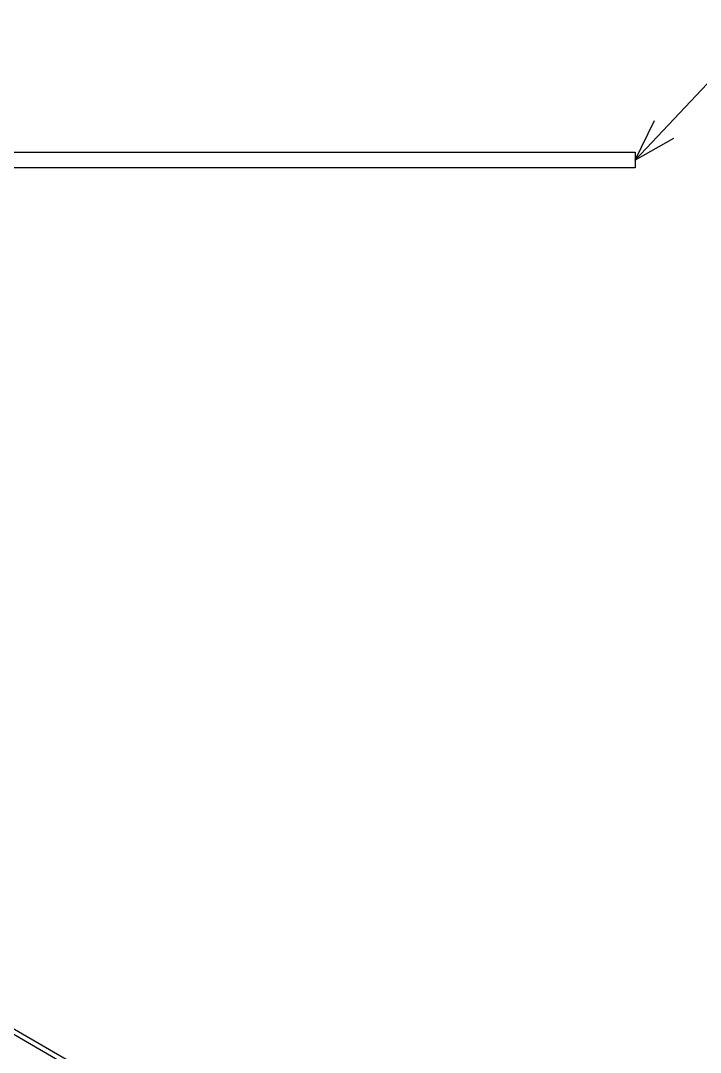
# Model space of a CAD drawing. Header units: inches. Extents: x 3 to 201, y 3 to 129.
# Drawn here: x 68.57 to 79.34, y 19.83 to 36.17 of the extents above; entities that cross this region are included whole.
import ezdxf

# ---------------------------------------------------------------- set-up
doc = ezdxf.new("R2010")
doc.units = ezdxf.units.IN
doc.header["$MEASUREMENT"] = 0

msp = doc.modelspace()

# ---------------------------------------------------------------- linework, layer by layer
at = {"layer": 'ANNOTATION'}
for p, q in [((78.303, 33.958), (80.387, 36.167)), ((78.303, 33.958), (78.609, 34.586)), ((78.912, 34.3), (78.303, 33.958))]:
    msp.add_line(p, q, dxfattribs=at)
at = {"layer": 'OUTLINE'}
for p, q in [((18.363, 34.083), (78.303, 34.083)), ((78.303, 34.083), (78.303, 33.833)), ((78.303, 33.833), (18.363, 33.833)), ((58.127, 26.167), (76.386, 15.624)), ((58.127, 26.079), (76.386, 15.536))]:
    msp.add_line(p, q, dxfattribs=at)

doc.saveas('drawing.dxf')
